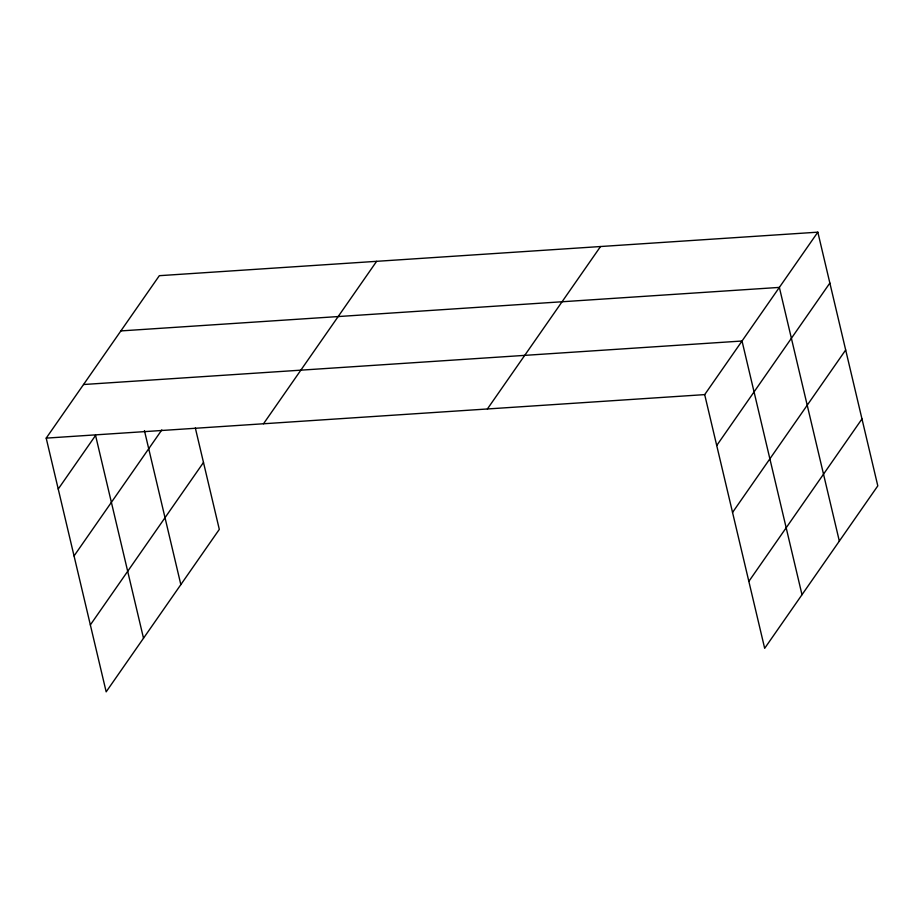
<?xml version="1.0" encoding="UTF-8"?>
<svg xmlns="http://www.w3.org/2000/svg" width="924" height="924" viewBox="0 0 924 924"><rect width="100%" height="100%" fill="white"/><g stroke="black" fill="none" stroke-linecap="round" stroke-linejoin="round"><path stroke-width="1.39" d="M195.334 427.985L219.311 529.383L106.168 691.833L46.2 438.126L159.332 275.687L817.832 232.167L877.8 485.874L764.668 648.313L704.689 394.617L817.832 232.167M58.235 489.027L95.565 435.423L143.509 638.218M74.047 555.948L161.815 429.937M90.356 624.901L203.488 462.462M263.502 423.769L376.634 261.33M487.387 408.974L600.531 246.535M716.724 445.518L829.856 283.067M732.547 512.439L845.679 349.988M748.844 581.392L861.976 418.942M120.871 330.919L779.359 287.399L839.339 541.106M83.53 384.523L742.03 341.014L801.997 594.709M46.2 438.126L704.689 394.617M144.433 430.607L180.838 584.615"/></g></svg>
